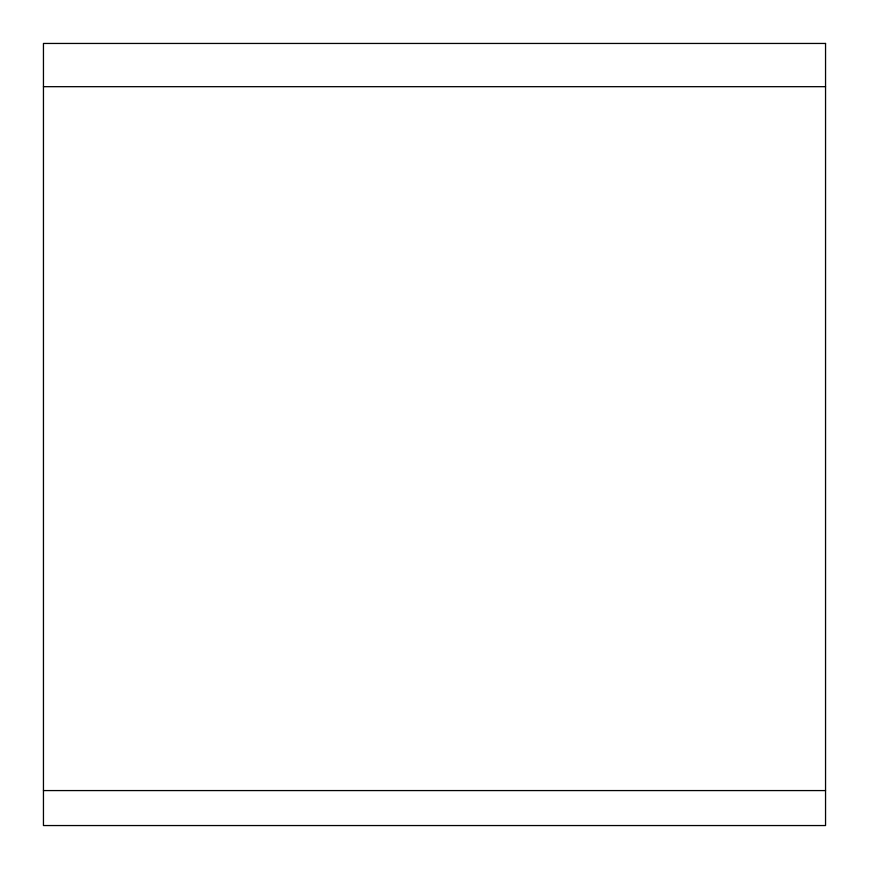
<?xml version="1.0" encoding="UTF-8"?>
<svg xmlns="http://www.w3.org/2000/svg" width="869" height="869" viewBox="0 0 869 869"><rect width="100%" height="100%" fill="white"/><g stroke="black" fill="none" stroke-linecap="round" stroke-linejoin="round"><path stroke-width="1.3" d="M43.45 86.683L825.55 86.683M43.45 790.573L825.55 790.573M825.55 43.45L43.45 43.45L43.45 825.55L825.55 825.55L825.55 43.45"/></g></svg>
